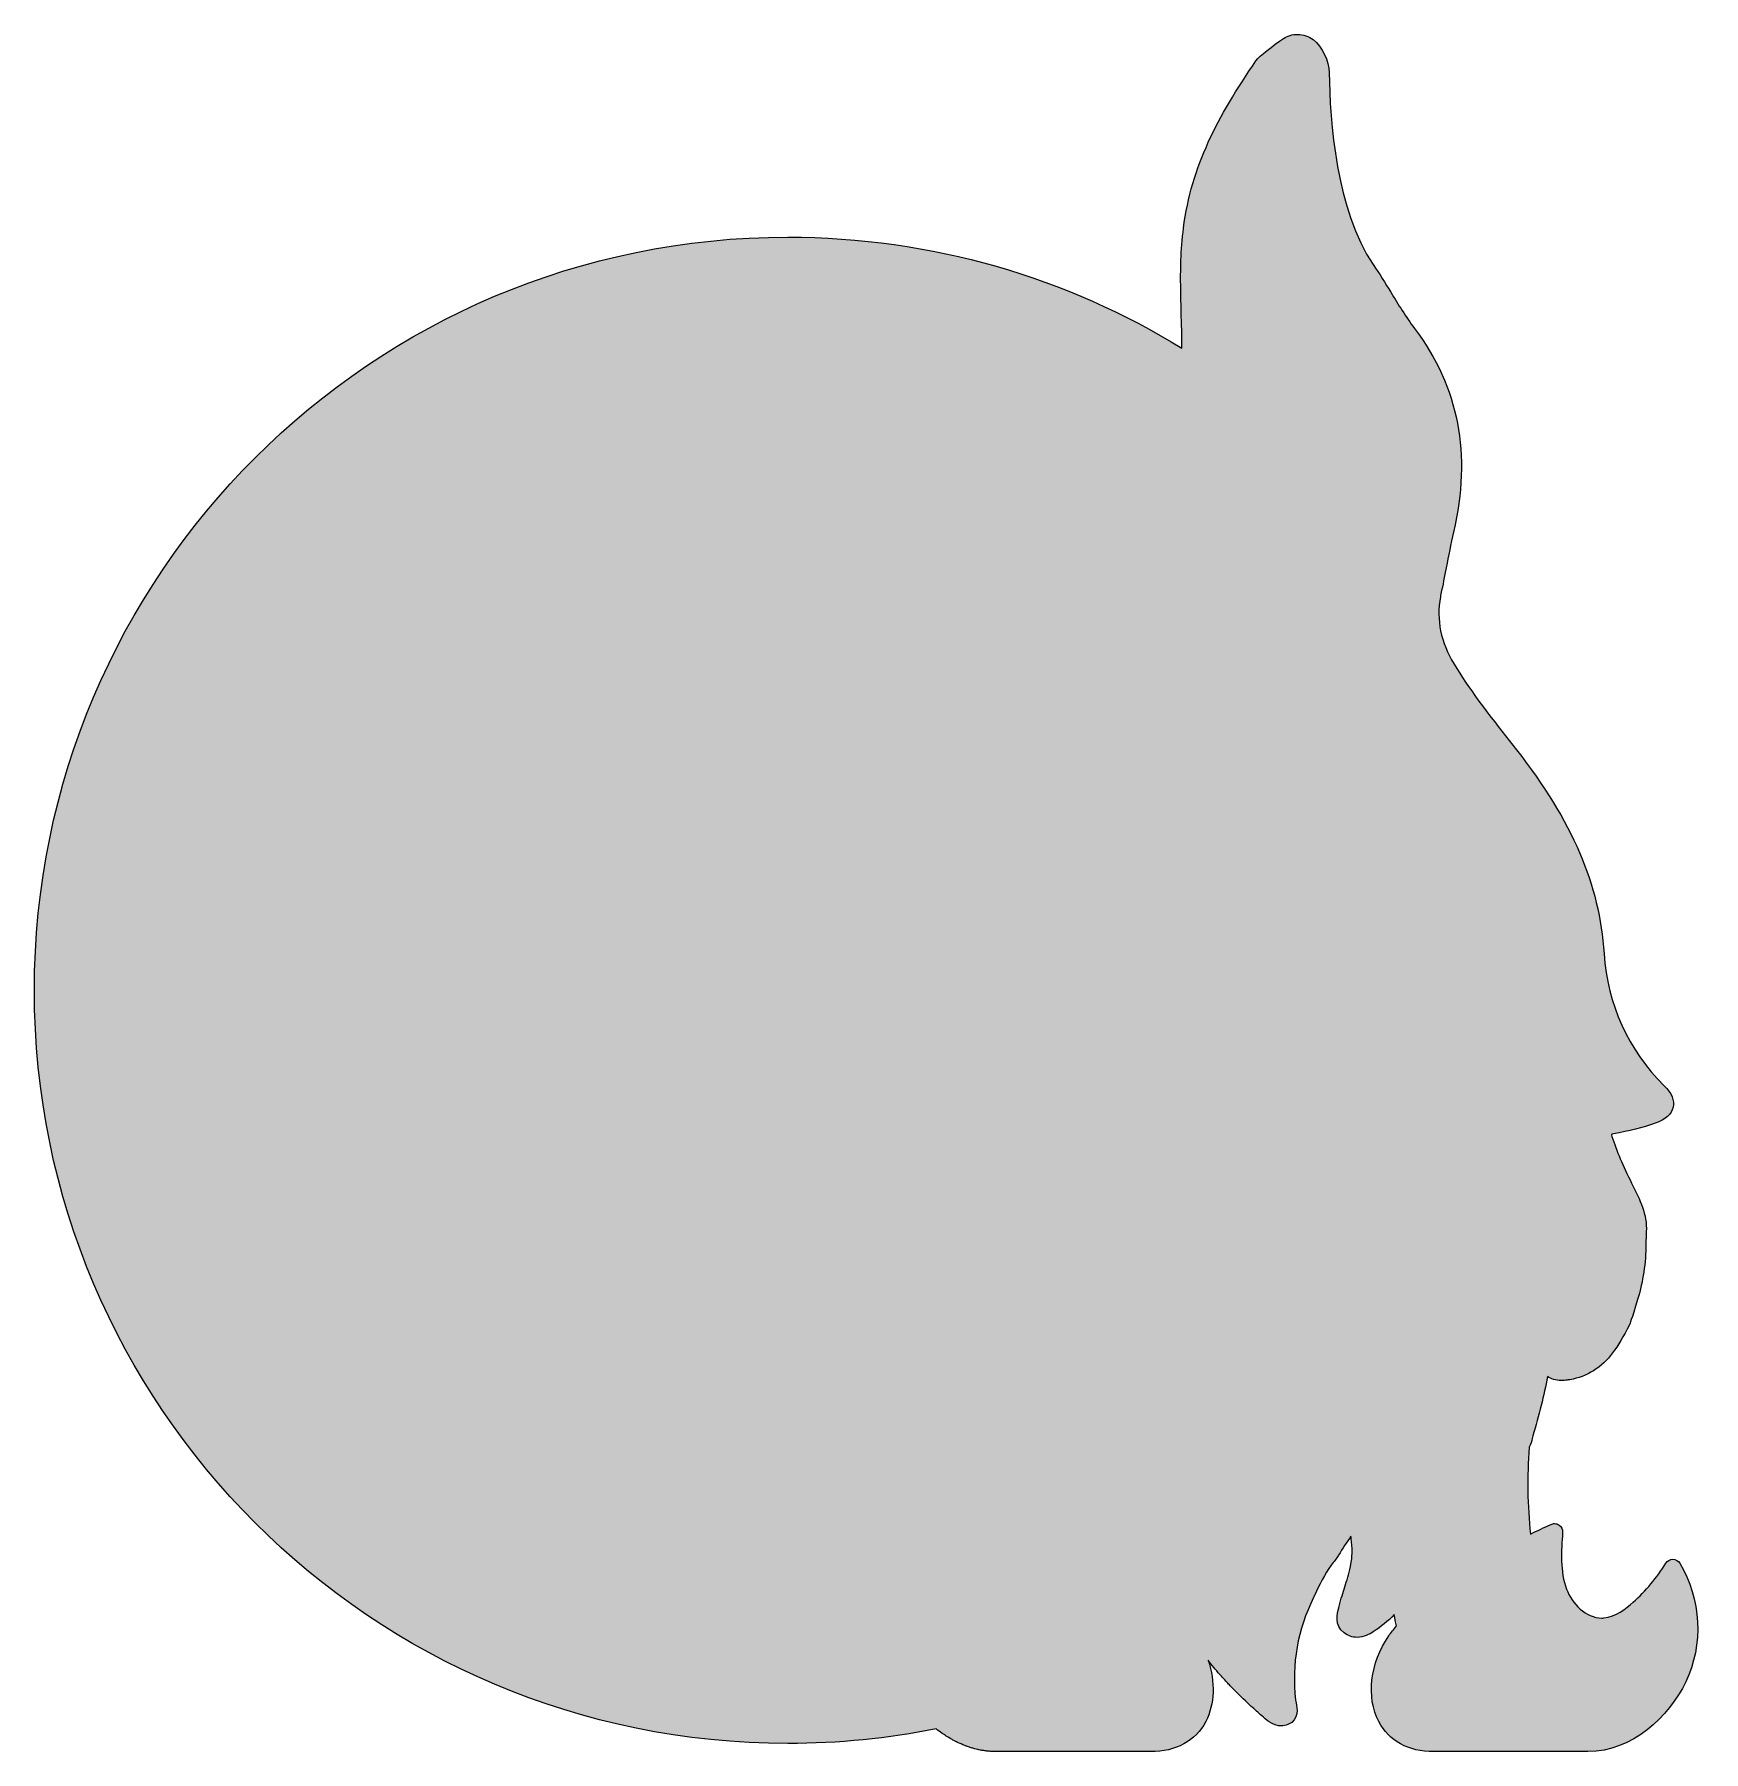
# Model space of a CAD drawing. Extents: x 5196 to 9860, y -2324 to 957.
# Drawn here: x 8253 to 9070, y -2324 to -1484 of the extents above; entities that cross this region are included whole.
import ezdxf

# ---------------------------------------------------------------- set-up
doc = ezdxf.new("R2010")
doc.units = 0
doc.header["$MEASUREMENT"] = 0
doc.layers.add('Layer 1', color=7, linetype='Continuous', lineweight=0)

msp = doc.modelspace()

# ---------------------------------------------------------------- hatches: boundary and pattern name
at = {"layer": 'Layer 1', "true_color": 0xe6e7e8, "transparency": 33554687}
h = msp.add_hatch(color=254, dxfattribs=at)
h.dxf.hatch_style = 2
edge = h.paths.add_edge_path()
edge.add_spline(control_points=[(9057.93, -2231.88), (9057.2, -2230.7), (9055.91, -2229.98), (9054.53, -2229.97), (9054.52, -2229.97), (9054.52, -2229.97), (9054.52, -2229.97), (9053.13, -2229.97), (9051.85, -2230.69), (9051.12, -2231.86), (9046.69, -2238.99), (9041.29, -2245.44), (9035.07, -2251.02), (9031.65, -2254.09), (9026.46, -2258.21), (9020.84, -2258.66), (9020.49, -2258.68), (9020.15, -2258.7), (9019.81, -2258.7), (9011.97, -2258.7), (9005.2, -2251.63), (9002.57, -2244.64), (8999.3, -2235.97), (9000.01, -2225.78), (9000.64, -2216.79), (9000.73, -2215.39), (9000.09, -2214.03), (8998.93, -2213.23), (8998.25, -2212.76), (8997.45, -2212.51), (8996.64, -2212.51), (8996.08, -2212.51), (8995.52, -2212.63), (8995, -2212.87), (8991.62, -2214.4), (8988.23, -2216.01), (8984.86, -2217.67), (8983.47, -2203.68), (8983.25, -2189.42), (8984.21, -2175.19), (8985.11, -2173.74), (8985.47, -2172.16), (8985.78, -2170.83), (8985.88, -2170.42), (8985.97, -2170.01), (8986.08, -2169.63), (8989.05, -2159.49), (8991.46, -2149.84), (8993.32, -2140.56), (8994.99, -2141.85), (8997.23, -2142.5), (9000.02, -2142.5), (9000.9, -2142.5), (9001.87, -2142.43), (9002.83, -2142.31), (9003.16, -2142.27), (9003.52, -2142.22), (9003.87, -2142.16), (9003.87, -2142.16), (9004.22, -2142.11), (9004.22, -2142.11), (9012.5, -2140.71), (9019.9, -2136.07), (9025.06, -2129.04), (9027.81, -2125.31), (9030.44, -2120.92), (9033.31, -2115.25), (9033.66, -2114.58), (9034.05, -2113.44), (9037.42, -2102.46), (9039.98, -2094.15), (9041.31, -2085.08), (9041.37, -2075.48), (9041.37, -2073.65), (9041.44, -2071.71), (9041.56, -2069.74), (9042.11, -2061.38), (9038.26, -2053.7), (9034.87, -2046.93), (9034.87, -2046.93), (9034.37, -2045.93), (9034.37, -2045.93), (9030.13, -2037.44), (9027.08, -2030.19), (9024.75, -2023.1), (9024.61, -2022.68), (9024.52, -2022.35), (9024.47, -2022.1), (9024.7, -2022.03), (9025.02, -2021.95), (9025.45, -2021.87), (9033.16, -2020.32), (9039.6, -2018.84), (9045.95, -2016.62), (9050.95, -2014.87), (9053.88, -2012.25), (9054.65, -2008.84), (9055.42, -2005.46), (9053.96, -2001.9), (9050.31, -1998.26), (9032.49, -1980.5), (9022.6, -1958.74), (9020.91, -1933.59), (9018.65, -1899.71), (9005.45, -1868.98), (8978.09, -1833.93), (8978.09, -1833.93), (8972.67, -1827.03), (8972.67, -1827.03), (8963.19, -1814.94), (8954.76, -1803.96), (8947.53, -1792.01), (8941.01, -1781.24), (8938.82, -1770.5), (8940.86, -1759.13), (8940.94, -1758.64), (8941.04, -1758.15), (8941.15, -1757.65), (8942.06, -1753.38), (8942.9, -1749.05), (8943.72, -1744.85), (8944.83, -1739.11), (8945.98, -1733.18), (8947.31, -1727.42), (8956.11, -1689.27), (8949.85, -1656.67), (8928.18, -1627.76), (8924, -1622.2), (8920.25, -1616.06), (8916.62, -1610.13), (8913.89, -1605.66), (8911.06, -1601.03), (8908.03, -1596.6), (8889.88, -1570.07), (8886.75, -1526.32), (8886.5, -1502.61), (8886.44, -1496.97), (8883.08, -1490.06), (8878.64, -1486.5), (8876.59, -1484.84), (8873.88, -1483.93), (8871, -1483.93), (8868.48, -1483.93), (8866.05, -1484.65), (8864.17, -1485.95), (8858.95, -1489.52), (8852.38, -1494.3), (8850.67, -1496.84), (8831.75, -1524.7), (8819.22, -1548.12), (8815.25, -1578.69), (8813.84, -1589.47), (8813.78, -1600.03), (8813.88, -1608.02), (8813.93, -1612.27), (8814.05, -1616.58), (8814.17, -1620.74), (8814.17, -1620.74), (8814.3, -1625.36), (8814.3, -1625.36), (8814.34, -1627.21), (8814.39, -1629.04), (8814.43, -1630.88), (8814.48, -1633.28), (8814.5, -1635.46), (8814.51, -1637.52), (8758.44, -1603.03), (8692.43, -1583.13), (8621.78, -1583.13), (8418.28, -1583.13), (8253.31, -1748.1), (8253.31, -1951.6), (8253.31, -2155.1), (8418.28, -2320.07), (8621.78, -2320.07), (8646.6, -2320.07), (8670.85, -2317.61), (8694.29, -2312.93), (8695.25, -2313.7), (8696.23, -2314.43), (8697.23, -2315.13), (8697.64, -2315.42), (8698.06, -2315.7), (8698.4, -2315.92), (8698.7, -2316.12), (8699, -2316.32), (8699.24, -2316.46), (8700.02, -2316.97), (8700.84, -2317.46), (8701.75, -2317.98), (8702.25, -2318.26), (8702.75, -2318.53), (8703.25, -2318.79), (8703.32, -2318.83), (8703.75, -2319.05), (8703.75, -2319.05), (8704.08, -2319.21), (8704.41, -2319.38), (8704.71, -2319.52), (8705.84, -2320.07), (8707.02, -2320.59), (8708.24, -2321.06), (8708.69, -2321.23), (8709.13, -2321.4), (8709.6, -2321.57), (8710.22, -2321.78), (8710.84, -2321.99), (8711.48, -2322.19), (8712.02, -2322.35), (8712.56, -2322.51), (8713.1, -2322.65), (8713.15, -2322.66), (8713.21, -2322.68), (8713.26, -2322.69), (8713.69, -2322.8), (8714.12, -2322.91), (8714.55, -2323), (8714.76, -2323.06), (8714.97, -2323.11), (8715.2, -2323.15), (8715.58, -2323.24), (8715.97, -2323.31), (8716.36, -2323.38), (8716.58, -2323.42), (8716.8, -2323.46), (8717.03, -2323.5), (8717.37, -2323.56), (8717.73, -2323.62), (8718.09, -2323.66), (8718.36, -2323.71), (8718.65, -2323.74), (8718.94, -2323.78), (8718.97, -2323.78), (8719, -2323.78), (8719.02, -2323.78), (8719.43, -2323.84), (8719.83, -2323.88), (8720.2, -2323.91), (8720.81, -2323.96), (8721.43, -2324.01), (8721.97, -2324.03), (8722.58, -2324.06), (8723.2, -2324.07), (8723.82, -2324.07), (8723.82, -2324.07), (8799.18, -2324.07), (8799.18, -2324.07), (8811.58, -2324.07), (8821.15, -2318.84), (8826.12, -2309.35), (8830.57, -2300.85), (8830.83, -2289.81), (8827.26, -2279.38), (8827.26, -2279.38), (8828.01, -2280.33), (8828.01, -2280.33), (8829.8, -2282.58), (8831.74, -2284.89), (8833.77, -2287.16), (8834.49, -2287.96), (8835.22, -2288.76), (8835.91, -2289.51), (8836.11, -2289.73), (8836.3, -2289.95), (8836.51, -2290.15), (8837.04, -2290.73), (8837.57, -2291.29), (8838.1, -2291.84), (8840.77, -2294.64), (8843.57, -2297.41), (8846.68, -2300.34), (8846.68, -2300.34), (8846.93, -2300.57), (8846.93, -2300.57), (8847.57, -2301.17), (8848.23, -2301.78), (8848.9, -2302.39), (8850.65, -2304), (8852.48, -2305.63), (8854.3, -2307.23), (8856.66, -2309.3), (8859.48, -2311.51), (8863.04, -2311.51), (8864.17, -2311.51), (8865.27, -2311.28), (8866.33, -2310.82), (8871.98, -2308.29), (8870.8, -2302.65), (8870.29, -2300.24), (8870.18, -2299.71), (8870.07, -2299.21), (8870.03, -2298.85), (8868.09, -2280.98), (8870.98, -2264.56), (8878.87, -2248.64), (8879.08, -2248.21), (8879.34, -2247.65), (8879.66, -2246.98), (8881.35, -2243.39), (8884.5, -2236.69), (8887.48, -2232.89), (8888.91, -2231.1), (8889.96, -2229.66), (8890.87, -2228.2), (8890.87, -2228.2), (8891.04, -2227.93), (8891.04, -2227.93), (8893.07, -2224.71), (8895.01, -2221.61), (8897.15, -2218.62), (8897.2, -2219.17), (8897.25, -2219.72), (8897.29, -2220.28), (8897.29, -2220.28), (8897.37, -2221.33), (8897.37, -2221.33), (8897.88, -2227.01), (8897.89, -2227.06), (8896.96, -2233.55), (8896.06, -2237.4), (8895.13, -2240.35), (8894.14, -2243.47), (8893.25, -2246.28), (8892.32, -2249.19), (8891.36, -2252.94), (8891.36, -2252.94), (8891.15, -2253.69), (8891.15, -2253.69), (8890.35, -2256.62), (8888.85, -2262.08), (8893.79, -2265.92), (8895.69, -2267.4), (8897.82, -2268.15), (8900.12, -2268.15), (8903.39, -2268.15), (8906.19, -2266.62), (8908, -2265.46), (8911.8, -2263.06), (8915.26, -2260.24), (8918.34, -2257.03), (8918.6, -2258.95), (8918.94, -2260.81), (8919.36, -2262.6), (8918, -2264.21), (8916.76, -2265.8), (8915.63, -2267.43), (8906.48, -2280.63), (8904.51, -2297.47), (8910.73, -2309.35), (8915.7, -2318.84), (8925.27, -2324.07), (8937.68, -2324.07), (8937.68, -2324.07), (9013.04, -2324.07), (9013.04, -2324.07), (9034.67, -2324.07), (9052.63, -2306.95), (9060.83, -2289.99), (9069.6, -2271.86), (9068.46, -2249.05), (9057.93, -2231.88)], knot_values=[0, 0, 0, 0, 1, 1, 1, 2, 2, 2, 3, 3, 3, 4, 4, 4, 5, 5, 5, 6, 6, 6, 7, 7, 7, 8, 8, 8, 9, 9, 9, 10, 10, 10, 11, 11, 11, 12, 12, 12, 13, 13, 13, 14, 14, 14, 15, 15, 15, 16, 16, 16, 17, 17, 17, 18, 18, 18, 19, 19, 19, 20, 20, 20, 21, 21, 21, 22, 22, 22, 23, 23, 23, 24, 24, 24, 25, 25, 25, 26, 26, 26, 27, 27, 27, 28, 28, 28, 29, 29, 29, 30, 30, 30, 31, 31, 31, 32, 32, 32, 33, 33, 33, 34, 34, 34, 35, 35, 35, 36, 36, 36, 37, 37, 37, 38, 38, 38, 39, 39, 39, 40, 40, 40, 41, 41, 41, 42, 42, 42, 43, 43, 43, 44, 44, 44, 45, 45, 45, 46, 46, 46, 47, 47, 47, 48, 48, 48, 49, 49, 49, 50, 50, 50, 51, 51, 51, 52, 52, 52, 53, 53, 53, 54, 54, 54, 55, 55, 55, 56, 56, 56, 57, 57, 57, 58, 58, 58, 59, 59, 59, 60, 60, 60, 61, 61, 61, 62, 62, 62, 63, 63, 63, 64, 64, 64, 65, 65, 65, 66, 66, 66, 67, 67, 67, 68, 68, 68, 69, 69, 69, 70, 70, 70, 71, 71, 71, 72, 72, 72, 73, 73, 73, 74, 74, 74, 75, 75, 75, 76, 76, 76, 77, 77, 77, 78, 78, 78, 79, 79, 79, 80, 80, 80, 81, 81, 81, 82, 82, 82, 83, 83, 83, 84, 84, 84, 85, 85, 85, 86, 86, 86, 87, 87, 87, 88, 88, 88, 89, 89, 89, 90, 90, 90, 91, 91, 91, 92, 92, 92, 93, 93, 93, 94, 94, 94, 95, 95, 95, 96, 96, 96, 97, 97, 97, 98, 98, 98, 99, 99, 99, 100, 100, 100, 101, 101, 101, 102, 102, 102, 103, 103, 103, 104, 104, 104, 105, 105, 105, 106, 106, 106, 107, 107, 107, 108, 108, 108, 109, 109, 109, 110, 110, 110, 111, 111, 111, 112, 112, 112, 113, 113, 113, 114, 114, 114, 115, 115, 115, 116, 116, 116, 117, 117, 117, 118, 118, 118, 119, 119, 119, 120, 120, 120, 120], degree=3, periodic=0)

# ---------------------------------------------------------------- linework, layer by layer
at = {"layer": 'Layer 1'}
msp.add_open_spline([(9057.93, -2231.88), (9057.2, -2230.7), (9055.91, -2229.98), (9054.53, -2229.97), (9054.52, -2229.97), (9054.52, -2229.97), (9054.52, -2229.97), (9053.13, -2229.97), (9051.85, -2230.69), (9051.12, -2231.86), (9046.69, -2238.99), (9041.29, -2245.44), (9035.07, -2251.02), (9031.65, -2254.09), (9026.46, -2258.21), (9020.84, -2258.66), (9020.49, -2258.68), (9020.15, -2258.7), (9019.81, -2258.7), (9011.97, -2258.7), (9005.2, -2251.63), (9002.57, -2244.64), (8999.3, -2235.97), (9000.01, -2225.78), (9000.64, -2216.79), (9000.73, -2215.39), (9000.09, -2214.03), (8998.93, -2213.23), (8998.25, -2212.76), (8997.45, -2212.51), (8996.64, -2212.51), (8996.08, -2212.51), (8995.52, -2212.63), (8995, -2212.87), (8991.62, -2214.4), (8988.23, -2216.01), (8984.86, -2217.67), (8983.47, -2203.68), (8983.25, -2189.42), (8984.21, -2175.19), (8985.11, -2173.74), (8985.47, -2172.16), (8985.78, -2170.83), (8985.88, -2170.42), (8985.97, -2170.01), (8986.08, -2169.63), (8989.05, -2159.49), (8991.46, -2149.84), (8993.32, -2140.56), (8994.99, -2141.85), (8997.23, -2142.5), (9000.02, -2142.5), (9000.9, -2142.5), (9001.87, -2142.43), (9002.83, -2142.31), (9003.16, -2142.27), (9003.52, -2142.22), (9003.87, -2142.16), (9003.87, -2142.16), (9004.22, -2142.11), (9004.22, -2142.11), (9012.5, -2140.71), (9019.9, -2136.07), (9025.06, -2129.04), (9027.81, -2125.31), (9030.44, -2120.92), (9033.31, -2115.25), (9033.66, -2114.58), (9034.05, -2113.44), (9037.42, -2102.46), (9039.98, -2094.15), (9041.31, -2085.08), (9041.37, -2075.48), (9041.37, -2073.65), (9041.44, -2071.71), (9041.56, -2069.74), (9042.11, -2061.38), (9038.26, -2053.7), (9034.87, -2046.93), (9034.87, -2046.93), (9034.37, -2045.93), (9034.37, -2045.93), (9030.13, -2037.44), (9027.08, -2030.19), (9024.75, -2023.1), (9024.61, -2022.68), (9024.52, -2022.35), (9024.47, -2022.1), (9024.7, -2022.03), (9025.02, -2021.95), (9025.45, -2021.87), (9033.16, -2020.32), (9039.6, -2018.84), (9045.95, -2016.62), (9050.95, -2014.87), (9053.88, -2012.25), (9054.65, -2008.84), (9055.42, -2005.46), (9053.96, -2001.9), (9050.31, -1998.26), (9032.49, -1980.5), (9022.6, -1958.74), (9020.91, -1933.59), (9018.65, -1899.71), (9005.45, -1868.98), (8978.09, -1833.93), (8978.09, -1833.93), (8972.67, -1827.03), (8972.67, -1827.03), (8963.19, -1814.94), (8954.76, -1803.96), (8947.53, -1792.01), (8941.01, -1781.24), (8938.82, -1770.5), (8940.86, -1759.13), (8940.94, -1758.64), (8941.04, -1758.15), (8941.15, -1757.65), (8942.06, -1753.38), (8942.9, -1749.05), (8943.72, -1744.85), (8944.83, -1739.11), (8945.98, -1733.18), (8947.31, -1727.42), (8956.11, -1689.27), (8949.85, -1656.67), (8928.18, -1627.76), (8924, -1622.2), (8920.25, -1616.06), (8916.62, -1610.13), (8913.89, -1605.66), (8911.06, -1601.03), (8908.03, -1596.6), (8889.88, -1570.07), (8886.75, -1526.32), (8886.5, -1502.61), (8886.44, -1496.97), (8883.08, -1490.06), (8878.64, -1486.5), (8876.59, -1484.84), (8873.88, -1483.93), (8871, -1483.93), (8868.48, -1483.93), (8866.05, -1484.65), (8864.17, -1485.95), (8858.95, -1489.52), (8852.38, -1494.3), (8850.67, -1496.84), (8831.75, -1524.7), (8819.22, -1548.12), (8815.25, -1578.69), (8813.84, -1589.47), (8813.78, -1600.03), (8813.88, -1608.02), (8813.93, -1612.27), (8814.05, -1616.58), (8814.17, -1620.74), (8814.17, -1620.74), (8814.3, -1625.36), (8814.3, -1625.36), (8814.34, -1627.21), (8814.39, -1629.04), (8814.43, -1630.88), (8814.48, -1633.28), (8814.5, -1635.46), (8814.51, -1637.52), (8758.44, -1603.03), (8692.43, -1583.13), (8621.78, -1583.13), (8418.28, -1583.13), (8253.31, -1748.1), (8253.31, -1951.6), (8253.31, -2155.1), (8418.28, -2320.07), (8621.78, -2320.07), (8646.6, -2320.07), (8670.85, -2317.61), (8694.29, -2312.93), (8695.25, -2313.7), (8696.23, -2314.43), (8697.23, -2315.13), (8697.64, -2315.42), (8698.06, -2315.7), (8698.4, -2315.92), (8698.7, -2316.12), (8699, -2316.32), (8699.24, -2316.46), (8700.02, -2316.97), (8700.84, -2317.46), (8701.75, -2317.98), (8702.25, -2318.26), (8702.75, -2318.53), (8703.25, -2318.79), (8703.32, -2318.83), (8703.75, -2319.05), (8703.75, -2319.05), (8704.08, -2319.21), (8704.41, -2319.38), (8704.71, -2319.52), (8705.84, -2320.07), (8707.02, -2320.59), (8708.24, -2321.06), (8708.69, -2321.23), (8709.13, -2321.4), (8709.6, -2321.57), (8710.22, -2321.78), (8710.84, -2321.99), (8711.48, -2322.19), (8712.02, -2322.35), (8712.56, -2322.51), (8713.1, -2322.65), (8713.15, -2322.66), (8713.21, -2322.68), (8713.26, -2322.69), (8713.69, -2322.8), (8714.12, -2322.91), (8714.55, -2323), (8714.76, -2323.06), (8714.97, -2323.11), (8715.2, -2323.15), (8715.58, -2323.24), (8715.97, -2323.31), (8716.36, -2323.38), (8716.58, -2323.42), (8716.8, -2323.46), (8717.03, -2323.5), (8717.37, -2323.56), (8717.73, -2323.62), (8718.09, -2323.66), (8718.36, -2323.71), (8718.65, -2323.74), (8718.94, -2323.78), (8718.97, -2323.78), (8719, -2323.78), (8719.02, -2323.78), (8719.43, -2323.84), (8719.83, -2323.88), (8720.2, -2323.91), (8720.81, -2323.96), (8721.43, -2324.01), (8721.97, -2324.03), (8722.58, -2324.06), (8723.2, -2324.07), (8723.82, -2324.07), (8723.82, -2324.07), (8799.18, -2324.07), (8799.18, -2324.07), (8811.58, -2324.07), (8821.15, -2318.84), (8826.12, -2309.35), (8830.57, -2300.85), (8830.83, -2289.81), (8827.26, -2279.38), (8827.26, -2279.38), (8828.01, -2280.33), (8828.01, -2280.33), (8829.8, -2282.58), (8831.74, -2284.89), (8833.77, -2287.16), (8834.49, -2287.96), (8835.22, -2288.76), (8835.91, -2289.51), (8836.11, -2289.73), (8836.3, -2289.95), (8836.51, -2290.15), (8837.04, -2290.73), (8837.57, -2291.29), (8838.1, -2291.84), (8840.77, -2294.64), (8843.57, -2297.41), (8846.68, -2300.34), (8846.68, -2300.34), (8846.93, -2300.57), (8846.93, -2300.57), (8847.57, -2301.17), (8848.23, -2301.78), (8848.9, -2302.39), (8850.65, -2304), (8852.48, -2305.63), (8854.3, -2307.23), (8856.66, -2309.3), (8859.48, -2311.51), (8863.04, -2311.51), (8864.17, -2311.51), (8865.27, -2311.28), (8866.33, -2310.82), (8871.98, -2308.29), (8870.8, -2302.65), (8870.29, -2300.24), (8870.18, -2299.71), (8870.07, -2299.21), (8870.03, -2298.85), (8868.09, -2280.98), (8870.98, -2264.56), (8878.87, -2248.64), (8879.08, -2248.21), (8879.34, -2247.65), (8879.66, -2246.98), (8881.35, -2243.39), (8884.5, -2236.69), (8887.48, -2232.89), (8888.91, -2231.1), (8889.96, -2229.66), (8890.87, -2228.2), (8890.87, -2228.2), (8891.04, -2227.93), (8891.04, -2227.93), (8893.07, -2224.71), (8895.01, -2221.61), (8897.15, -2218.62), (8897.2, -2219.17), (8897.25, -2219.72), (8897.29, -2220.28), (8897.29, -2220.28), (8897.37, -2221.33), (8897.37, -2221.33), (8897.88, -2227.01), (8897.89, -2227.06), (8896.96, -2233.55), (8896.06, -2237.4), (8895.13, -2240.35), (8894.14, -2243.47), (8893.25, -2246.28), (8892.32, -2249.19), (8891.36, -2252.94), (8891.36, -2252.94), (8891.15, -2253.69), (8891.15, -2253.69), (8890.35, -2256.62), (8888.85, -2262.08), (8893.79, -2265.92), (8895.69, -2267.4), (8897.82, -2268.15), (8900.12, -2268.15), (8903.39, -2268.15), (8906.19, -2266.62), (8908, -2265.46), (8911.8, -2263.06), (8915.26, -2260.24), (8918.34, -2257.03), (8918.6, -2258.95), (8918.94, -2260.81), (8919.36, -2262.6), (8918, -2264.21), (8916.76, -2265.8), (8915.63, -2267.43), (8906.48, -2280.63), (8904.51, -2297.47), (8910.73, -2309.35), (8915.7, -2318.84), (8925.27, -2324.07), (8937.68, -2324.07), (8937.68, -2324.07), (9013.04, -2324.07), (9013.04, -2324.07), (9034.67, -2324.07), (9052.63, -2306.95), (9060.83, -2289.99), (9069.6, -2271.86), (9068.46, -2249.05), (9057.93, -2231.88)], degree=3, knots=[0, 0, 0, 0, 1, 1, 1, 2, 2, 2, 3, 3, 3, 4, 4, 4, 5, 5, 5, 6, 6, 6, 7, 7, 7, 8, 8, 8, 9, 9, 9, 10, 10, 10, 11, 11, 11, 12, 12, 12, 13, 13, 13, 14, 14, 14, 15, 15, 15, 16, 16, 16, 17, 17, 17, 18, 18, 18, 19, 19, 19, 20, 20, 20, 21, 21, 21, 22, 22, 22, 23, 23, 23, 24, 24, 24, 25, 25, 25, 26, 26, 26, 27, 27, 27, 28, 28, 28, 29, 29, 29, 30, 30, 30, 31, 31, 31, 32, 32, 32, 33, 33, 33, 34, 34, 34, 35, 35, 35, 36, 36, 36, 37, 37, 37, 38, 38, 38, 39, 39, 39, 40, 40, 40, 41, 41, 41, 42, 42, 42, 43, 43, 43, 44, 44, 44, 45, 45, 45, 46, 46, 46, 47, 47, 47, 48, 48, 48, 49, 49, 49, 50, 50, 50, 51, 51, 51, 52, 52, 52, 53, 53, 53, 54, 54, 54, 55, 55, 55, 56, 56, 56, 57, 57, 57, 58, 58, 58, 59, 59, 59, 60, 60, 60, 61, 61, 61, 62, 62, 62, 63, 63, 63, 64, 64, 64, 65, 65, 65, 66, 66, 66, 67, 67, 67, 68, 68, 68, 69, 69, 69, 70, 70, 70, 71, 71, 71, 72, 72, 72, 73, 73, 73, 74, 74, 74, 75, 75, 75, 76, 76, 76, 77, 77, 77, 78, 78, 78, 79, 79, 79, 80, 80, 80, 81, 81, 81, 82, 82, 82, 83, 83, 83, 84, 84, 84, 85, 85, 85, 86, 86, 86, 87, 87, 87, 88, 88, 88, 89, 89, 89, 90, 90, 90, 91, 91, 91, 92, 92, 92, 93, 93, 93, 94, 94, 94, 95, 95, 95, 96, 96, 96, 97, 97, 97, 98, 98, 98, 99, 99, 99, 100, 100, 100, 101, 101, 101, 102, 102, 102, 103, 103, 103, 104, 104, 104, 105, 105, 105, 106, 106, 106, 107, 107, 107, 108, 108, 108, 109, 109, 109, 110, 110, 110, 111, 111, 111, 112, 112, 112, 113, 113, 113, 114, 114, 114, 115, 115, 115, 116, 116, 116, 117, 117, 117, 118, 118, 118, 119, 119, 119, 120, 120, 120, 120], dxfattribs=at)

doc.saveas('drawing.dxf')
